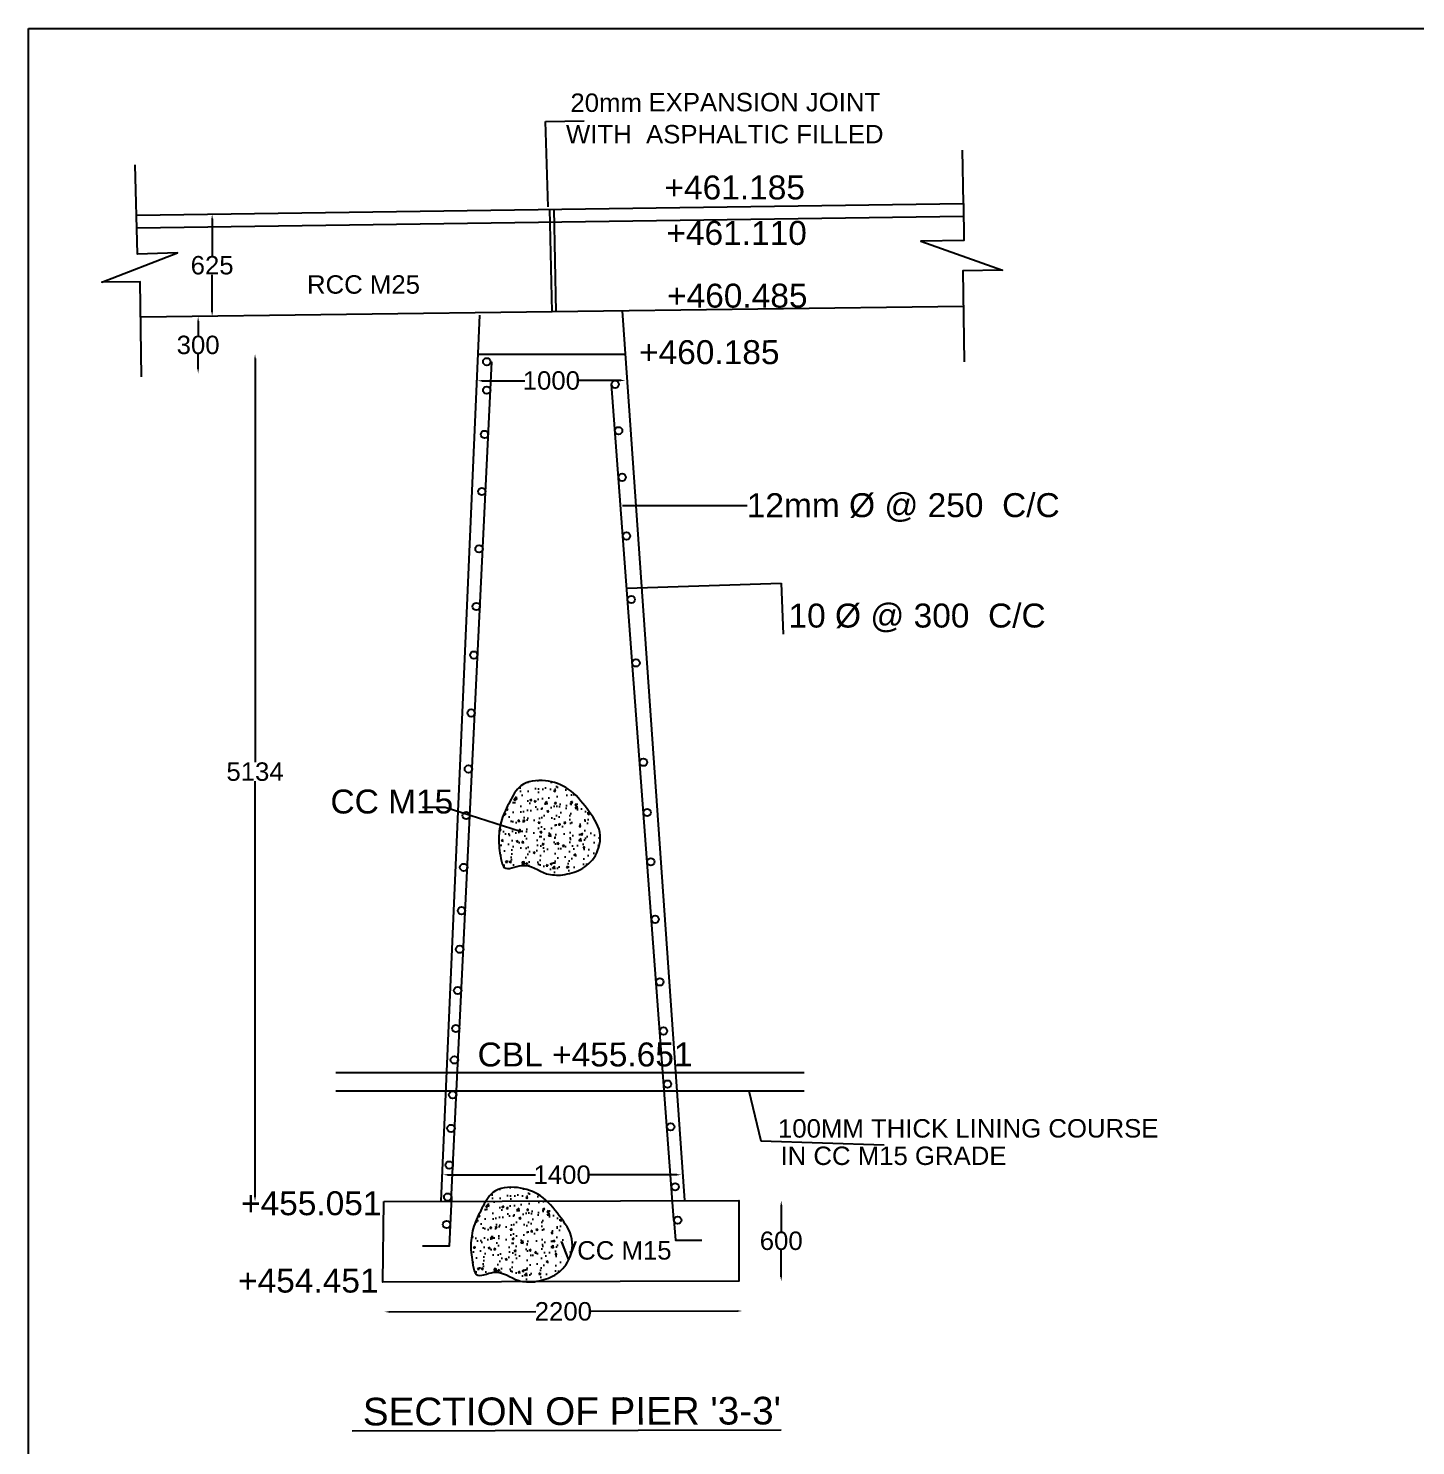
# Model space of a CAD drawing. Header units: inches. Extents: x 297824 to 324792, y -174349 to -157519.
# Drawn here: x 297824 to 305351, y -165212 to -157519 of the extents above; entities that cross this region are included whole.
import ezdxf

# ---------------------------------------------------------------- set-up
doc = ezdxf.new("R2010")
doc.units = ezdxf.units.IN
doc.header["$MEASUREMENT"] = 0
for name, color, linetype in [('BOX & TEXT', 7, 'Continuous'), ('DRAWING', 7, 'Continuous'), ('TEXT', 7, 'Continuous')]:
    doc.layers.add(name, color=color, linetype=linetype)
doc.styles.get("Standard").update_dxf_attribs({"font": 'arial.ttf'})
doc.dimstyles.new('ST100', dxfattribs={"dimtxt": 100, "dimasz": 25, "dimexe": 0, "dimexo": 300, "dimgap": 0.09, "dimtad": 0, "dimtih": 1, "dimtoh": 1, "dimdec": 0, "dimzin": 0, "dimdsep": 46, "dimtxsty": 'Standard', "dimcen": 0, "dimse1": 1, "dimse2": 1, "dimadec": 0, "dimazin": 0, "dimtfac": 1, "dimtdec": 0, "dimtofl": 0, "dimtmove": 0, "dimatfit": 3, "dimfxl": 2000, "dimtolj": 1, "dimtzin": 0, "dimarcsym": 0})

# ---------------------------------------------------------------- blocks, each defined once
blk = doc.blocks.new('*D19')
at = {"layer": 'Defpoints', "color": 0, "ltscale": 0.4, "transparency": 16777216}
for p in [(299756.4, -164501.2), (301697.8, -164481.1), (301697.9, -164506.6)]:
    blk.add_point(p, dxfattribs=at)
at = {"layer": 'DRAWING', "color": 0, "lineweight": -2, "ltscale": 0.4, "transparency": 16777216}
for p, q in [((299781.4, -164485.8), (300577, -164483.9)), ((301672.8, -164481.2), (300877.2, -164483.1))]:
    blk.add_line(p, q, dxfattribs=at)
at = {"layer": 'DRAWING', "color": 0, "ltscale": 0.4, "transparency": 16777216}
for points in [[(299781.4, -164481.7), (299781.4, -164490), (299756.4, -164485.9)], [(301672.8, -164477), (301672.9, -164485.3), (301697.8, -164481.1)]]:
    blk.add_solid(points, dxfattribs=at)
at = {"layer": 'DRAWING', "color": 0, "ltscale": 0.4, "transparency": 16777216, "insert": (300727.1, -164483.5), "char_height": 100, "attachment_point": 5}
blk.add_mtext('\\A1;2200', dxfattribs=at)
blk = doc.blocks.new('*D20')
at = {"layer": 'Defpoints', "color": 0, "ltscale": 0.4, "transparency": 16777216}
for p in [(300260.2, -159424.9), (301063.7, -159422.9), (301063.7, -159430.1)]:
    blk.add_point(p, dxfattribs=at)
at = {"layer": 'DRAWING', "color": 0, "lineweight": -2, "ltscale": 0.4, "transparency": 16777216}
for p, q in [((300285.2, -159432), (300517.4, -159431.5)), ((301038.7, -159430.2), (300806.5, -159430.7))]:
    blk.add_line(p, q, dxfattribs=at)
at = {"layer": 'DRAWING', "color": 0, "ltscale": 0.4, "transparency": 16777216}
for points in [[(300285.2, -159427.9), (300285.2, -159436.2), (300260.2, -159432.1)], [(301038.7, -159426), (301038.7, -159434.3), (301063.7, -159430.1)]]:
    blk.add_solid(points, dxfattribs=at)
at = {"layer": 'DRAWING', "color": 0, "ltscale": 0.4, "transparency": 16777216, "insert": (300661.9, -159431.1), "char_height": 100, "attachment_point": 5}
blk.add_mtext('\\A1;1000', dxfattribs=at)
blk = doc.blocks.new('*D35')
at = {"layer": 'Defpoints', "color": 0, "ltscale": 0.4, "transparency": 16777216}
for p in [(301678.9, -163881.5), (301909.2, -163881.5), (301680, -164319.8)]:
    blk.add_point(p, dxfattribs=at)
at = {"layer": 'DRAWING', "color": 0, "lineweight": -2, "ltscale": 0.4, "transparency": 16777216}
for p, q in [((301909.2, -163906.5), (301909.2, -164049.5)), ((301909.2, -164294.8), (301909.2, -164151.8))]:
    blk.add_line(p, q, dxfattribs=at)
at = {"layer": 'DRAWING', "color": 0, "ltscale": 0.4, "transparency": 16777216}
for points in [[(301905, -163906.5), (301913.4, -163906.5), (301909.2, -163881.5)], [(301905, -164294.8), (301913.4, -164294.8), (301909.2, -164319.8)]]:
    blk.add_solid(points, dxfattribs=at)
at = {"layer": 'DRAWING', "color": 0, "ltscale": 0.4, "transparency": 16777216, "insert": (301909.2, -164100.6), "char_height": 100, "attachment_point": 5}
blk.add_mtext('\\A1;600', dxfattribs=at)
blk = doc.blocks.new('*D36')
at = {"layer": 'Defpoints', "color": 0, "ltscale": 0.4}
for p in [(300073.4, -163625.4), (301367.3, -163631.2), (301367.3, -163741.7)]:
    blk.add_point(p, dxfattribs=at)
at = {"layer": 'DRAWING', "color": 0, "lineweight": -2, "ltscale": 0.4}
for p, q in [((300098.4, -163741.7), (300575.8, -163741.7)), ((301342.3, -163741.7), (300864.9, -163741.7))]:
    blk.add_line(p, q, dxfattribs=at)
at = {"layer": 'DRAWING', "color": 0, "ltscale": 0.4}
for points in [[(300098.4, -163737.6), (300098.4, -163745.9), (300073.4, -163741.7)], [(301342.3, -163737.6), (301342.3, -163745.9), (301367.3, -163741.7)]]:
    blk.add_solid(points, dxfattribs=at)
at = {"layer": 'DRAWING', "color": 0, "ltscale": 0.4, "insert": (300720.4, -163741.7), "char_height": 100, "attachment_point": 5}
blk.add_mtext('\\A1;1400', dxfattribs=at)
blk = doc.blocks.new('*D37')
at = {"layer": 'Defpoints', "color": 0, "ltscale": 0.4, "transparency": 16777216}
for p in [(298765.6, -159083.7), (298745.4, -159392.4), (298753, -159392.4)]:
    blk.add_point(p, dxfattribs=at)
at = {"layer": 'DRAWING', "color": 0, "lineweight": -2, "ltscale": 0.4, "transparency": 16777216}
for p, q in [((298745.4, -159108.7), (298745.4, -159186.9)), ((298745.4, -159367.4), (298745.4, -159289.2))]:
    blk.add_line(p, q, dxfattribs=at)
at = {"layer": 'DRAWING', "color": 0, "ltscale": 0.4, "transparency": 16777216}
for points in [[(298741.2, -159108.7), (298749.6, -159108.7), (298745.4, -159083.7)], [(298741.2, -159367.4), (298749.6, -159367.4), (298745.4, -159392.4)]]:
    blk.add_solid(points, dxfattribs=at)
at = {"layer": 'DRAWING', "color": 0, "ltscale": 0.4, "transparency": 16777216, "insert": (298745.4, -159238), "char_height": 100, "attachment_point": 5}
blk.add_mtext('\\A1;300', dxfattribs=at)
blk = doc.blocks.new('*D38')
at = {"layer": 'Defpoints', "color": 0, "ltscale": 0.4, "transparency": 16777216}
for p in [(298734.5, -158528), (298821.3, -158528), (298742.3, -159083)]:
    blk.add_point(p, dxfattribs=at)
at = {"layer": 'DRAWING', "color": 0, "lineweight": -2, "ltscale": 0.4, "transparency": 16777216}
for p, q in [((298821.3, -158553), (298821.3, -158754.3)), ((298821.3, -159058), (298821.3, -158856.6))]:
    blk.add_line(p, q, dxfattribs=at)
at = {"layer": 'DRAWING', "color": 0, "ltscale": 0.4, "transparency": 16777216}
for points in [[(298817.1, -158553), (298825.4, -158553), (298821.3, -158528)], [(298817.1, -159058), (298825.4, -159058), (298821.3, -159083)]]:
    blk.add_solid(points, dxfattribs=at)
at = {"layer": 'DRAWING', "color": 0, "ltscale": 0.4, "transparency": 16777216, "insert": (298821.3, -158805.5), "char_height": 100, "attachment_point": 5}
blk.add_mtext('\\A1;625', dxfattribs=at)
blk = doc.blocks.new('*D84')
at = {"layer": 'Defpoints', "color": 0, "ltscale": 0.4}
for p in [(300263, -159287), (299054.1, -163886.2), (299752.6, -163886.2)]:
    blk.add_point(p, dxfattribs=at)
at = {"layer": 'DRAWING', "color": 0, "lineweight": -2, "ltscale": 0.4}
for p, q in [((299054.1, -159312), (299054.1, -161503)), ((299054.1, -163861.2), (299054.1, -161605.3))]:
    blk.add_line(p, q, dxfattribs=at)
at = {"layer": 'DRAWING', "color": 0, "ltscale": 0.4}
for points in [[(299049.9, -159312), (299058.3, -159312), (299054.1, -159287)], [(299049.9, -163861.2), (299058.3, -163861.2), (299054.1, -163886.2)]]:
    blk.add_solid(points, dxfattribs=at)
at = {"layer": 'DRAWING', "color": 0, "ltscale": 0.4, "insert": (299054.1, -161554.1), "char_height": 100, "attachment_point": 5}
blk.add_mtext('\\A1;5134', dxfattribs=at)

msp = doc.modelspace()

# ---------------------------------------------------------------- hatches: boundary and pattern name
at = {"layer": 'DRAWING', "ltscale": 0.4}
h = msp.add_hatch(dxfattribs=at)
h.set_pattern_fill('AR-CONC', color=256, scale=15.420849, angle=0.1412, style=0)
h.set_pattern_definition([(50.141203, (-2041142.52, 1060118.98), (110.631124, -9.404295), [11.565637, -127.2220063]), (355.141203, (-2041142.52, 1060118.98), (-21.682432, 115.9413316), [9.2525095, -101.777605]), (100.592603, (-2041133.3, 1060118.2), (88.948774, 106.5369663), [9.8292786, -108.122068]), (46.325403, (-2041142.6, 1060149.82), (164.640037, -25.118766), [17.348455, -190.833009]), (96.776803, (-2041128.87, 1060147.73), (143.762285, 150.572001), [14.743918, -162.183076]), (351.325403, (-2041142.6, 1060149.82), (143.762168, 150.572114), [13.878764, -152.666408]), (21.141203, (-2041127.155, 1060142.15), (92.2008684, -61.860215), [11.565637, -127.2220063]), (326.141203, (-2041127.16, 1060142.15), (37.2455905, 111.916425), [9.2525095, -101.777605]), (71.592603, (-2041119.47, 1060136.99), (129.446497, 50.056109), [9.8292786, -108.122068]), (37.641203, (-2041142.52, 1060118.98), (1.74863426, 51.3395247), [0, -100.543937, 0, -103.31969, 0, -102.1631262]), (7.641203, (-2041142.52, 1060118.98), (40.4175413, 60.9214278), [0, -58.9076441, 0, -98.2308097, 0, -38.9376443]), (327.641203, (-2041176.907, 1060118.895), (82.3282749, -3.2752683), [0, -38.5521231, 0, -120.2826241, 0, -159.6057897]), (317.641203, (-2041192.33, 1060118.86), (89.893943, 15.6586256), [0, -50.11776, 0, -79.879999, 0, -113.343242])])
edge = h.paths.add_edge_path()
edge.add_spline(control_points=[(300723.4, -162114.5), (300693.5, -162115.1), (300614.8, -162117), (300526.7, -162031.5), (300403.3, -162103), (300382.9, -162000.1), (300371.2, -161919.8), (300388.5, -161809.4), (300435.8, -161718.1), (300491.7, -161607.9), (300631.8, -161592.8), (300766.2, -161640.8), (300855.7, -161753.7), (300942.6, -161872.4), (300914.5, -162010.4), (300826.8, -162092.2), (300756.4, -162107.3), (300722.6, -162114.5)], knot_values=[0, 0, 0, 0, 11.346759, 29.935397, 42.1492, 49.001716, 63.265271, 76.660659, 90.544692, 103.989804, 121.607546, 138.808005, 158.082761, 176.805439, 193.253562, 207.670833, 220.920069, 220.920069, 220.920069, 220.920069], degree=3, periodic=0)
h = msp.add_hatch(dxfattribs=at)
h.set_pattern_fill('AR-CONC', color=256, scale=15.420849, angle=0.1412, style=0)
h.set_pattern_definition([(50.141203, (-2041293.9, 1057910.92), (110.631124, -9.404295), [11.565637, -127.2220063]), (355.141203, (-2041293.9, 1057910.92), (-21.682432, 115.9413316), [9.2525095, -101.777605]), (100.592603, (-2041284.68, 1057910.13), (88.948774, 106.5369663), [9.8292786, -108.122068]), (46.325403, (-2041293.98, 1057941.76), (164.640037, -25.118766), [17.348455, -190.833009]), (96.776803, (-2041280.26, 1057939.67), (143.762285, 150.572001), [14.743918, -162.183076]), (351.325403, (-2041293.98, 1057941.76), (143.762168, 150.572114), [13.878764, -152.666408]), (21.141203, (-2041278.54, 1057934.09), (92.2008684, -61.860215), [11.565637, -127.2220063]), (326.141203, (-2041278.54, 1057934.09), (37.2455905, 111.916425), [9.2525095, -101.777605]), (71.592603, (-2041270.85, 1057928.93), (129.446497, 50.056109), [9.8292786, -108.122068]), (37.641203, (-2041293.9, 1057910.917), (1.74863426, 51.3395247), [0, -100.543937, 0, -103.31969, 0, -102.1631262]), (7.641203, (-2041293.9, 1057910.92), (40.4175413, 60.9214278), [0, -58.9076441, 0, -98.2308097, 0, -38.9376443]), (327.641203, (-2041328.29, 1057910.833), (82.3282749, -3.2752683), [0, -38.5521231, 0, -120.2826241, 0, -159.6057897]), (317.641203, (-2041343.71, 1057910.795), (89.893943, 15.6586256), [0, -50.11776, 0, -79.879999, 0, -113.343242])])
edge = h.paths.add_edge_path()
edge.add_spline(control_points=[(300572, -164322.5), (300542.2, -164323.2), (300463.4, -164325), (300375.3, -164239.5), (300251.9, -164311), (300231.6, -164208.2), (300219.8, -164127.8), (300237.1, -164017.4), (300284.4, -163926.2), (300340.3, -163816), (300480.4, -163800.9), (300614.8, -163848.9), (300704.3, -163961.8), (300791.2, -164080.4), (300763.1, -164218.5), (300675.5, -164300.3), (300605, -164315.3), (300571.3, -164322.5)], knot_values=[0, 0, 0, 0, 11.346759, 29.935397, 42.1492, 49.001716, 63.265271, 76.660659, 90.544692, 103.989804, 121.607546, 138.808005, 158.082761, 176.805439, 193.253562, 207.670833, 220.920069, 220.920069, 220.920069, 220.920069], degree=3, periodic=0)

# ---------------------------------------------------------------- linework, layer by layer
at = {"layer": 'BOX & TEXT', "ltscale": 0.4}
for points in [[(300119.6, -163862.6), (300107.2, -164129.6), (299962.1, -164129.6)], [(301327, -163987), (301335.2, -164097.3), (301479, -164097.3)]]:
    msp.add_lwpolyline(points, dxfattribs=at)
for centre in [(300311.2, -159328.6), (300311.2, -159483.3), (301008, -159451.2), (301026.8, -159703.1), (300299.6, -159723.2), (301045.7, -159956), (300284.7, -160032.6), (301069.6, -160274.6), (300269.6, -160344.7), (301095.3, -160619.4), (300254.5, -160656.9), (300241.7, -160920.7), (301121.1, -160963.6), (300226.5, -161235.3), (300211.8, -161539.4), (301161.3, -161502.7), (300199.6, -161791.6), (301181.7, -161775.2), (300186, -162073.2), (301201.7, -162042.9), (300174.6, -162308.3), (301225, -162355.2), (300164.5, -162517.7), (301250.5, -162695.1), (300153.7, -162741.5), (300143.7, -162947.3), (301270.4, -162961.4), (300135.5, -163118.5), (301291.9, -163249.4), (300126.3, -163307.5), (300117.5, -163490), (301309.2, -163481.6), (300107.9, -163688.9), (300099.5, -163862.6), (301333.6, -163807.5), (300093.5, -164011.5), (301347.1, -163987.8)]:
    msp.add_circle(centre, 20.1, dxfattribs=at)
at = {"layer": 'DRAWING', "ltscale": 0.4}
msp.add_lwpolyline([(297824.2, -157519.2), (324223.9, -157519.2), (324223.9, -174349.4), (297824.2, -174349.4)], close=True, dxfattribs=at)
at = {"layer": 'DRAWING', "color": 7}
for points in [[(298410.3, -158532.6), (302897.6, -158469.5), (302893.6, -158180.5)], [(298412.2, -158602.3), (302898.6, -158539.3)], [(302897.3, -159028.4), (298433.7, -159087)]]:
    msp.add_lwpolyline(points, dxfattribs=at)
at = {"layer": 'DRAWING'}
for points in [[(298437.9, -159410.9), (298431.1, -158894.8), (298223.7, -158897.5), (298632.5, -158738.2), (298416.1, -158744), (298402.9, -158260.5)], [(302897.6, -158469.5), (302900.5, -158670.2), (302666.5, -158673.5), (303109, -158831.8), (302894, -158835.6), (302902.6, -159329.7)], [(300665.5, -159057.7), (300654, -158501)], [(300688.1, -159057.4), (300676.6, -158500.7)], [(300272.2, -159076.5), (300062.1, -163885.4)], [(301045.2, -159052.5), (301385, -163882.2)], [(300263, -159287), (301061.7, -159287.3)], [(300118.5, -163885.3), (300338.8, -159328.6)], [(301327, -163987), (300987.9, -159450.5)], [(299752.6, -163886.2), (301678.9, -163881.5), (301680, -164319.8), (299748.1, -164324.6), (299752.6, -163886.2)]]:
    msp.add_lwpolyline(points, dxfattribs=at)
at = {"layer": 'DRAWING', "ltscale": 0.4}
for points in [[(299492.4, -163186.2), (302033.7, -163186.2)], [(299492.4, -163286), (302033.7, -163286)]]:
    msp.add_lwpolyline(points, dxfattribs=at)
for points in [[(300722.6, -162114.5), (300820.3, -162084.5), (300900.9, -162007.9), (300924.6, -161883.3), (300856.3, -161756.2), (300754, -161648.4), (300629.3, -161603.4), (300496.2, -161630.6), (300436.9, -161715.7), (300393.2, -161813.4), (300376.5, -161915.3), (300388.1, -162024.7), (300406.6, -162074.2), (300500.1, -162062.6), (300636.2, -162107.5), (300723.4, -162114.5)], [(300571.3, -164322.5), (300668.9, -164292.6), (300749.5, -164216), (300773.3, -164091.4), (300704.9, -163964.2), (300602.6, -163856.4), (300477.9, -163811.5), (300344.8, -163838.7), (300285.5, -163923.7), (300241.8, -164021.5), (300225.1, -164123.4), (300236.7, -164232.7), (300255.2, -164282.2), (300348.7, -164270.7), (300484.8, -164315.6), (300572, -164322.5)]]:
    msp.add_spline(points, degree=3, dxfattribs=at)

# ---------------------------------------------------------------- texts
at = {"layer": 'DRAWING', "color": 7}
for s, height, p in [('  20mm  ', 100, (300687.7, -157972.9)), (' EXPANSION JOINT', 100, (301150.2, -157969.9)), ('   WITH  ASPHALTIC FILLED', 100, (300624.8, -158143.8)), (' +461.185', 130, (301225.2, -158448)), (' +461.110', 130, (301235.3, -158694.7)), ('RCC M25', 100, (299336, -158959.5)), (' +460.485', 130, (301239.1, -159035.2)), (' +460.185', 130, (301087.1, -159341.9)), (' CC M15', 130, (299413, -161780.9)), (' CBL +455.651', 130, (300211.4, -163154)), ('100MM THICK LINING COURSE', 100, (301891.5, -163540.1)), ('IN CC M15 GRADE', 100, (301905.2, -163688.7)), (' +455.051', 130, (298927.5, -163961.3)), (' VCC M15', 100, (300670, -164202.2)), ('+454.451', 130, (298962, -164381.2))]:
    msp.add_text(s, height=height, rotation=0.01749, dxfattribs=at).set_placement(p)
at = {"layer": 'DRAWING', "color": 7, "char_height": 130, "attachment_point": 1, "rotation": 0.01749}
for s, insert, width in [('12mm Ø @ 250  C/C', (301722.1, -160042.5), 1799.607), ('10 Ø @ 300  C/C', (301948.5, -160641.7), 1482.373)]:
    msp.add_mtext(s, dxfattribs=dict(at, insert=insert, width=width))
at = {"layer": 'TEXT'}
msp.add_text("%%U SECTION OF PIER '3-3'", height=150, rotation=0.1412, dxfattribs=at).set_placement((299581, -165102.4))

# ---------------------------------------------------------------- dimensions: what is measured, and where the dimension line sits
at = {"layer": 'DRAWING', "ltscale": 0.4}
for base, p1, p2, text, picture, middle in [((298821.3, -158528), (298742.3, -159083), (298734.5, -158528), '625', '*D38', (298821.3, -158805.5)), ((298745.4, -159392.4), (298765.6, -159083.7), (298753, -159392.4), '300', '*D37', (298745.4, -159238)), ((301909.2, -163881.5), (301680, -164319.8), (301678.9, -163881.5), '600', '*D35', (301909.2, -164100.6))]:
    dim = msp.add_linear_dim(base=base, p1=p1, p2=p2, angle=90, text=text, dimstyle='ST100', dxfattribs=at)
    dim.commit()
    dim.dimension.update_dxf_attribs({"geometry": picture, "text_midpoint": middle})
dim = msp.add_linear_dim(base=(299054.1, -163886.2), p1=(300263, -159287), p2=(299752.6, -163886.2), angle=90, text='5134', dimstyle='ST100', dxfattribs=at)
dim.commit()
dim.dimension.update_dxf_attribs({"geometry": '*D84', "text_midpoint": (299054.1, -161554.1), "dimtype": 160})
for base, p1, p2, text, picture, middle in [((301063.7, -159430.1), (300260.2, -159424.9), (301063.7, -159422.9), '1000', '*D20', (300661.9, -159431.1)), ((301697.8, -164481.1), (299756.4, -164501.2), (301697.9, -164506.6), '2200', '*D19', (300727.1, -164483.5))]:
    dim = msp.add_linear_dim(base=base, p1=p1, p2=p2, angle=0.1412, text=text, dimstyle='ST100', override={"dimtxt": 100}, dxfattribs=at)
    dim.commit()
    dim.dimension.update_dxf_attribs({"geometry": picture, "text_midpoint": middle})
dim = msp.add_linear_dim(base=(301367.3, -163741.7), p1=(300073.4, -163625.4), p2=(301367.3, -163631.2), text='1400', dimstyle='ST100', dxfattribs=at)
dim.commit()
dim.dimension.update_dxf_attribs({"geometry": '*D36', "text_midpoint": (300720.4, -163741.7)})

# ---------------------------------------------------------------- leaders
at = {"layer": 'BOX & TEXT', "ltscale": 0.4}
msp.add_leader([(301732.8, -163286), (301799.3, -163557.5), (302467.7, -163579.7)], dimstyle='ST100', override={"dimgap": 0.09, "dimtad": 0}, dxfattribs=at)
at = {"layer": 'DRAWING', "ltscale": 0.4}
for points in [[(300644, -158487.4), (300629.4, -158025.5), (300840.4, -158020.5)], [(301047.7, -160109.5), (301723.8, -160109.5)], [(301071, -160557.3), (301908.8, -160530.4), (301920.2, -160807)], [(300493.1, -161879.2), (300085.6, -161748.6), (299961.9, -161748.9)]]:
    msp.add_leader(points, dimstyle='ST100', override={"dimgap": 0.09, "dimtad": 0}, dxfattribs=at)

doc.saveas('drawing.dxf')
